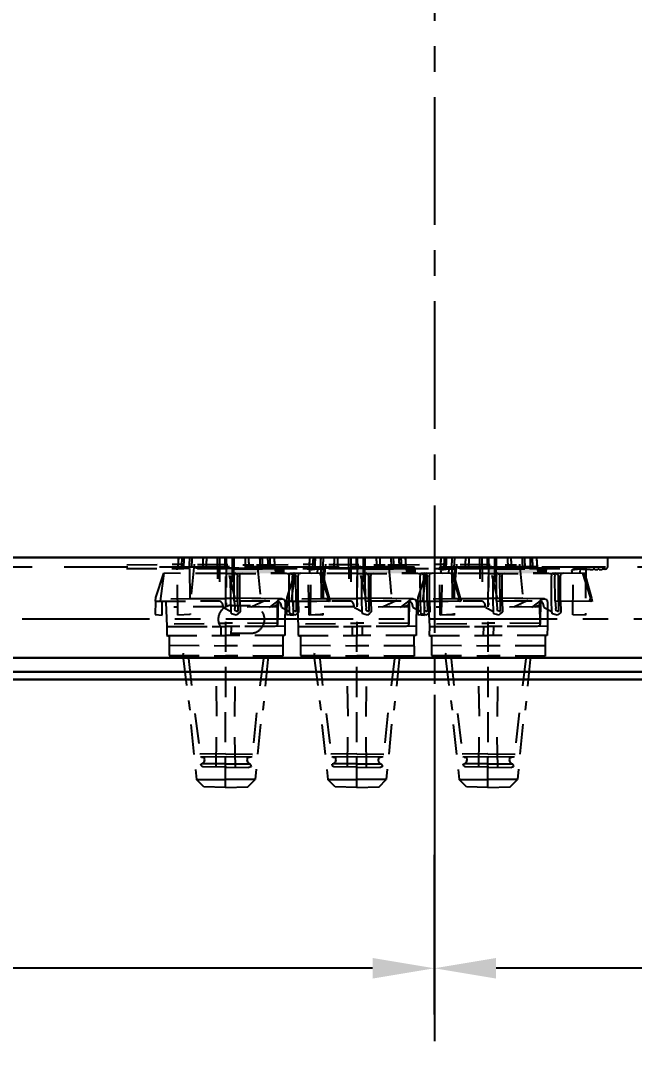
# Model space of a CAD drawing. Header units: millimetres. Extents: x 124493 to 133608, y -169944 to -164394.
# Drawn here: x 126379 to 126776, y -168927 to -168260 of the extents above; entities that cross this region are included whole.
import ezdxf

# ---------------------------------------------------------------- set-up
doc = ezdxf.new("R2010")
doc.units = ezdxf.units.MM
doc.header["$LTSCALE"] = 13
for name, pattern in [('CENTERX2', [101.6, 63.5, -12.7, 12.7, -12.7]), ('DASHED', [0.75, 0.5, -0.25]), ('HIDDEN', [9.525, 6.35, -3.175])]:
    doc.linetypes.add(name, pattern=pattern)
for name, color, linetype in [('1', 4, 'Continuous'), ('粗实线', 4, 'Continuous'), ('细实线', 2, 'Continuous'), ('虚线', 6, 'HIDDEN'), ('铁心虚线', 1, 'DASHED')]:
    doc.layers.add(name, color=color, linetype=linetype)
doc.layers.add('标注、文本', color=3, linetype='Continuous', lineweight=25)
doc.styles.get("Standard").update_dxf_attribs({"font": 'gbenor.shx', "bigfont": 'gbcbig.shx'})
doc.dimstyles.new('1-15', dxfattribs={"dimscale": 20, "dimtxt": 3.5, "dimasz": 2, "dimexe": 1.5, "dimexo": 0.5, "dimgap": 0.5, "dimtad": 1, "dimtoh": 1, "dimdec": 1, "dimdsep": 46, "dimtxsty": 'Standard', "dimcen": 2.5, "dimclrd": 3, "dimclre": 3, "dimclrt": 3, "dimadec": 0, "dimazin": 2, "dimtfac": 1, "dimtdec": 1, "dimtmove": 0, "dimatfit": 2, "dimfxl": 1, "dimarcsym": 0})

# ---------------------------------------------------------------- blocks, each defined once
blk = doc.blocks.new('*D531')
at = {"layer": 'Defpoints', "color": 0, "transparency": 16777216}
for p in [(125891.6, -168686.07), (126646.6, -168686.07), (125891.6, -168873)]:
    blk.add_point(p, dxfattribs=at)
at = {"layer": '标注、文本', "color": 3, "lineweight": -2, "transparency": 16777216}
for p, q in [((125891.6, -168696.07), (125891.6, -168903)), ((126646.6, -168696.07), (126646.6, -168903)), ((126606.6, -168873), (125931.6, -168873))]:
    blk.add_line(p, q, dxfattribs=at)
at = {"layer": '标注、文本', "color": 3, "transparency": 16777216}
for points in [[(125931.6, -168866.33), (125931.6, -168879.66), (125891.6, -168873)], [(126606.6, -168866.33), (126606.6, -168879.66), (126646.6, -168873)]]:
    blk.add_solid(points, dxfattribs=at)
at = {"layer": '标注、文本', "color": 3, "transparency": 16777216, "insert": (126269.1, -168828), "char_height": 70, "attachment_point": 5}
blk.add_mtext('750', dxfattribs=at)
blk = doc.blocks.new('*D532')
at = {"layer": 'Defpoints', "color": 0, "transparency": 16777216}
for p in [(126646.6, -168686.07), (127401.58, -168686.14), (126646.59, -168872.98)]:
    blk.add_point(p, dxfattribs=at)
at = {"layer": '标注、文本', "color": 3, "lineweight": -2, "transparency": 16777216}
for p, q in [((126646.6, -168696.07), (126646.58, -168902.98)), ((127401.58, -168696.14), (127401.56, -168903.05)), ((127361.56, -168873.05), (126686.59, -168872.99))]:
    blk.add_line(p, q, dxfattribs=at)
at = {"layer": '标注、文本', "color": 3, "transparency": 16777216}
for points in [[(126686.59, -168866.32), (126686.58, -168879.65), (126646.59, -168872.98)], [(127361.56, -168866.38), (127361.56, -168879.72), (127401.56, -168873.05)]]:
    blk.add_solid(points, dxfattribs=at)
at = {"layer": '标注、文本', "color": 3, "transparency": 16777216, "insert": (127024.08, -168828.02), "char_height": 70, "attachment_point": 5, "rotation": 359.9948}
blk.add_mtext('750', dxfattribs=at)

msp = doc.modelspace()

# ---------------------------------------------------------------- hatches: boundary and pattern name
at = {"layer": '铁心虚线', "ltscale": 3}
h = msp.add_hatch(color=6, dxfattribs=at)
h.dxf.hatch_style = 2
h.paths.add_polyline_path([(126511.29, -168613.97), (126542.62, -168614.02), (126543.42, -168617.48)])
h = msp.add_hatch(color=6, dxfattribs=at)
h.dxf.hatch_style = 2
h.paths.add_polyline_path([(126511.29, -168613.97), (126512.08, -168617.43), (126543.42, -168617.48)])
h = msp.add_hatch(color=6, dxfattribs=at)
h.dxf.hatch_style = 2
h.paths.add_polyline_path([(126542.62, -168614.02), (126548.47, -168614.12), (126549.11, -168616.89)])
h = msp.add_hatch(color=6, dxfattribs=at)
h.dxf.hatch_style = 2
h.paths.add_polyline_path([(126542.62, -168614.02), (126543.42, -168617.48), (126549.11, -168616.89)])
h = msp.add_hatch(color=6, dxfattribs=at)
h.dxf.hatch_style = 2
h.paths.add_polyline_path([(126548.47, -168614.12), (126549.11, -168616.89), (126549.16, -168613.96)])
h = msp.add_hatch(color=6, dxfattribs=at)
h.dxf.hatch_style = 2
h.paths.add_polyline_path([(126596.29, -168613.97), (126627.62, -168614.02), (126628.42, -168617.48)])
h = msp.add_hatch(color=6, dxfattribs=at)
h.dxf.hatch_style = 2
h.paths.add_polyline_path([(126596.29, -168613.97), (126597.08, -168617.43), (126628.42, -168617.48)])
h = msp.add_hatch(color=6, dxfattribs=at)
h.dxf.hatch_style = 2
h.paths.add_polyline_path([(126627.62, -168614.02), (126633.47, -168614.12), (126634.11, -168616.89)])
h = msp.add_hatch(color=6, dxfattribs=at)
h.dxf.hatch_style = 2
h.paths.add_polyline_path([(126627.62, -168614.02), (126628.42, -168617.48), (126634.11, -168616.89)])
h = msp.add_hatch(color=6, dxfattribs=at)
h.dxf.hatch_style = 2
h.paths.add_polyline_path([(126633.47, -168614.12), (126634.11, -168616.89), (126634.16, -168613.96)])
h = msp.add_hatch(color=6, dxfattribs=at)
h.dxf.hatch_style = 2
h.paths.add_polyline_path([(126681.29, -168613.97), (126712.62, -168614.02), (126713.42, -168617.48)])
h = msp.add_hatch(color=6, dxfattribs=at)
h.dxf.hatch_style = 2
h.paths.add_polyline_path([(126681.29, -168613.97), (126682.08, -168617.43), (126713.42, -168617.48)])
h = msp.add_hatch(color=6, dxfattribs=at)
h.dxf.hatch_style = 2
h.paths.add_polyline_path([(126712.62, -168614.02), (126718.47, -168614.12), (126719.11, -168616.89)])
h = msp.add_hatch(color=6, dxfattribs=at)
h.dxf.hatch_style = 2
h.paths.add_polyline_path([(126712.62, -168614.02), (126713.42, -168617.48), (126719.11, -168616.89)])
h = msp.add_hatch(color=6, dxfattribs=at)
h.dxf.hatch_style = 2
h.paths.add_polyline_path([(126718.47, -168614.12), (126719.11, -168616.89), (126719.16, -168613.96)])

# ---------------------------------------------------------------- linework, layer by layer
at = {"layer": '1', "color": 1, "linetype": 'CENTERX2', "lineweight": -3, "ltscale": 0.1}
for p, q in [((126646.6, -167780.94), (126646.6, -169220.46)), ((127386.6, -168647.12), (125906.6, -168647.12))]:
    msp.add_line(p, q, dxfattribs=at)
at = {"layer": '粗实线', "lineweight": 30}
for p, q in [((125781.6, -168607.12), (127511.6, -168607.12)), ((125906.6, -168672.12), (127511.6, -168672.12))]:
    msp.add_line(p, q, dxfattribs=at)
at = {"layer": '细实线', "color": 4, "lineweight": 30}
for p, q in [((125781.6, -168681.07), (127419.64, -168681.07)), ((125781.6, -168686.07), (127493.64, -168686.07))]:
    msp.add_line(p, q, dxfattribs=at)
at = {"layer": '虚线', "ltscale": 0.5}
msp.add_line((125787.6, -168613.12), (127511.6, -168613.12), dxfattribs=at)
at = {"layer": '铁心虚线', "color": 6, "ltscale": 3}
for p, q in [((126511.3, -168756), (126511.62, -168607.12)), ((126596.3, -168756), (126596.62, -168607.12)), ((126681.3, -168756), (126681.62, -168607.12)), ((126759.08, -168611.12), (126759.08, -168607.12)), ((126759.1, -168612.62), (126759.1, -168607.12)), ((126742.6, -168614.6), (126747.61, -168614.62)), ((126747.61, -168615.17), (126747.61, -168614.62)), ((126749.55, -168615.17), (126747.61, -168615.17)), ((126749.55, -168614.62), (126749.55, -168615.17)), ((126749.55, -168614.62), (126749.55, -168615.17)), ((126750.5, -168614.62), (126749.55, -168614.62)), ((126750.5, -168615.17), (126750.5, -168614.62)), ((126752.44, -168615.17), (126750.5, -168615.17)), ((126753.39, -168614.62), (126752.44, -168614.62)), ((126752.44, -168614.62), (126752.44, -168615.17)), ((126752.44, -168614.62), (126752.44, -168615.17)), ((126753.39, -168615.17), (126753.39, -168614.62)), ((126755.34, -168615.17), (126753.39, -168615.17)), ((126757.1, -168614.62), (126755.34, -168614.62)), ((126755.34, -168614.62), (126755.34, -168615.17)), ((126515.6, -168638.12), (126527.6, -168638.12)), ((126515.6, -168656.12), (126527.6, -168656.12))]:
    msp.add_line(p, q, dxfattribs=at)
for points in [[(126480.78, -168607.12), (126480.49, -168613.07)], [(126506.34, -168620.94), (126506.18, -168607.12)], [(126507.47, -168607.12), (126507.51, -168622.85)], [(126515.56, -168607.12), (126515.59, -168623.17)], [(126516.66, -168621.47), (126516.82, -168607.12)], [(126542.76, -168607.12), (126543.15, -168613.17)], [(126565.78, -168607.12), (126565.49, -168613.07)], [(126591.34, -168620.94), (126591.18, -168607.12)], [(126592.47, -168607.12), (126592.51, -168622.85)], [(126600.56, -168607.12), (126600.59, -168623.17)], [(126601.66, -168621.47), (126601.82, -168607.12)], [(126627.76, -168607.12), (126628.15, -168613.17)], [(126650.78, -168607.12), (126650.49, -168613.07)], [(126676.34, -168620.94), (126676.18, -168607.12)], [(126677.47, -168607.12), (126677.51, -168622.85)], [(126685.56, -168607.12), (126685.59, -168623.17)], [(126686.66, -168621.47), (126686.82, -168607.12)], [(126712.76, -168607.12), (126713.15, -168613.17)], [(126511.29, -168613.97), (126479.95, -168613.92), (126480.49, -168613.07), (126511.82, -168613.12)], [(126491.02, -168611.36), (126488.89, -168633.71)], [(126511.29, -168613.97), (126542.62, -168614.02), (126543.15, -168613.17), (126511.82, -168613.12)], [(126511.39, -168617.59), (126549.11, -168616.89), (126549.16, -168613.96), (126511.29, -168613.97)], [(126515.75, -168614.39), (126544.16, -168614.39)], [(126531.82, -168611.41), (126534, -168633.49)], [(126538.31, -168614.28), (126575.49, -168614.44)], [(126596.29, -168613.97), (126564.95, -168613.92), (126565.49, -168613.07), (126596.82, -168613.12)], [(126570.97, -168616.94), (126571.18, -168614.71), (126565.49, -168615.29), (126565.97, -168617.37)], [(126576.02, -168611.36), (126573.89, -168633.71)], [(126596.29, -168613.97), (126627.62, -168614.02), (126628.15, -168613.17), (126596.82, -168613.12)], [(126596.39, -168617.59), (126634.11, -168616.89), (126634.16, -168613.96), (126596.29, -168613.97)], [(126600.75, -168614.39), (126629.16, -168614.39)], [(126616.82, -168611.41), (126619, -168633.49)], [(126623.31, -168614.28), (126660.49, -168614.44)], [(126681.29, -168613.97), (126649.95, -168613.92), (126650.49, -168613.07), (126681.82, -168613.12)], [(126655.97, -168616.94), (126656.18, -168614.71), (126650.49, -168615.29), (126650.97, -168617.37)], [(126661.02, -168611.36), (126658.89, -168633.71)], [(126681.29, -168613.97), (126712.62, -168614.02), (126713.15, -168613.17), (126681.82, -168613.12)], [(126681.39, -168617.59), (126719.11, -168616.89), (126719.16, -168613.96), (126681.29, -168613.97)], [(126685.75, -168614.39), (126714.16, -168614.39)], [(126701.82, -168611.41), (126704, -168633.49)], [(126708.31, -168614.28), (126745.49, -168614.44)], [(126740.97, -168616.94), (126741.18, -168614.71), (126735.49, -168615.29), (126735.97, -168617.37)], [(126465.97, -168635.36), (126466.18, -168633.12), (126471.28, -168617.38)], [(126511.39, -168617.59), (126471.28, -168617.38), (126468.89, -168635.41)], [(126511.39, -168617.59), (126550.65, -168617.26), (126552.19, -168617.63), (126552.51, -168619.02)], [(126515.01, -168617.48), (126516.55, -168617.85), (126516.87, -168619.23)], [(126517.08, -168617), (126518.79, -168618.06), (126519.11, -168619.45)], [(126520.49, -168619.13), (126520.86, -168617.58), (126522.24, -168617.27)], [(126550.65, -168617.26), (126552.88, -168617.48), (126554.43, -168617.85), (126554.75, -168619.23)], [(126550.97, -168635.36), (126551.18, -168633.12), (126556.28, -168617.38)], [(126560.12, -168617.26), (126552.88, -168617.48)], [(126596.39, -168617.59), (126556.28, -168617.38), (126553.89, -168635.41)], [(126554.96, -168617), (126556.66, -168618.06), (126556.98, -168619.44)], [(126558.36, -168619.12), (126558.74, -168617.58), (126560.12, -168617.26)], [(126572.51, -168617.31), (126577.57, -168632.9), (126577.35, -168635.13)], [(126573.9, -168616.99), (126578.42, -168633.43), (126578.9, -168635.51), (126576.66, -168635.29)], [(126596.39, -168617.59), (126635.65, -168617.26), (126637.19, -168617.63), (126637.51, -168619.02)], [(126600.01, -168617.48), (126601.55, -168617.85), (126601.87, -168619.23)], [(126602.08, -168617), (126603.79, -168618.06), (126604.11, -168619.45)], [(126605.49, -168619.13), (126605.86, -168617.58), (126607.24, -168617.27)], [(126635.65, -168617.26), (126637.88, -168617.48), (126639.43, -168617.85), (126639.75, -168619.23)], [(126635.97, -168635.36), (126636.18, -168633.12), (126641.28, -168617.38)], [(126645.12, -168617.26), (126637.88, -168617.48)], [(126681.39, -168617.59), (126641.28, -168617.38), (126638.89, -168635.41)], [(126639.96, -168617), (126641.66, -168618.06), (126641.98, -168619.44)], [(126643.36, -168619.12), (126643.74, -168617.58), (126645.12, -168617.26)], [(126657.51, -168617.31), (126662.57, -168632.9), (126662.35, -168635.13)], [(126658.9, -168616.99), (126663.42, -168633.43), (126663.9, -168635.51), (126661.66, -168635.29)], [(126681.39, -168617.59), (126720.65, -168617.26), (126722.19, -168617.63), (126722.51, -168619.02)], [(126685.01, -168617.48), (126686.55, -168617.85), (126686.87, -168619.23)], [(126687.08, -168617), (126688.79, -168618.06), (126689.11, -168619.45)], [(126690.49, -168619.13), (126690.86, -168617.58), (126692.24, -168617.27)], [(126720.65, -168617.26), (126722.88, -168617.48), (126724.43, -168617.85), (126724.75, -168619.23)], [(126730.12, -168617.26), (126722.88, -168617.48)], [(126724.96, -168617), (126726.66, -168618.06), (126726.98, -168619.44)], [(126728.36, -168619.12), (126728.74, -168617.58), (126730.12, -168617.26)], [(126742.51, -168617.31), (126747.57, -168632.9), (126747.35, -168635.13)], [(126743.9, -168616.99), (126748.42, -168633.43), (126748.9, -168635.51), (126746.66, -168635.29)], [(126465.97, -168635.36), (126465.81, -168644.13), (126470.28, -168644.56), (126470.27, -168635.09)], [(126488.89, -168633.71), (126511.45, -168633.6)], [(126544.8, -168636.09), (126545.86, -168634.39), (126547.94, -168633.91), (126549.48, -168634.28), (126549.96, -168636.36), (126549.85, -168651.68), (126549.75, -168657.53), (126511.18, -168657.69)], [(126520.54, -168635.14), (126545.33, -168635.24), (126545.07, -168649.87), (126544.69, -168651.41), (126543.31, -168651.73), (126511.29, -168651.84)], [(126520.54, -168635.14), (126545.33, -168635.24), (126546.18, -168635.77), (126547.19, -168637)], [(126520.54, -168635.14), (126520.76, -168642.37)], [(126550.97, -168635.36), (126550.81, -168644.13), (126555.28, -168644.56), (126555.27, -168635.09)], [(126558.42, -168635.14), (126558.63, -168642.37)], [(126573.89, -168633.71), (126596.45, -168633.6)], [(126629.8, -168636.09), (126630.86, -168634.39), (126632.94, -168633.91), (126634.48, -168634.28), (126634.96, -168636.36), (126634.85, -168651.68), (126634.75, -168657.53), (126596.18, -168657.69)], [(126605.54, -168635.14), (126630.33, -168635.24), (126630.07, -168649.87), (126629.69, -168651.41), (126628.31, -168651.73), (126596.29, -168651.84)], [(126605.54, -168635.14), (126630.33, -168635.24), (126631.18, -168635.77), (126632.19, -168637)], [(126605.54, -168635.14), (126605.76, -168642.37)], [(126635.97, -168635.36), (126635.81, -168644.13), (126640.28, -168644.56), (126640.27, -168635.09)], [(126643.42, -168635.14), (126643.63, -168642.37)], [(126658.89, -168633.71), (126681.45, -168633.6)], [(126714.8, -168636.09), (126715.86, -168634.39), (126717.94, -168633.91), (126719.48, -168634.28), (126719.96, -168636.36), (126719.85, -168651.68), (126719.75, -168657.53), (126681.18, -168657.69)], [(126690.54, -168635.14), (126715.33, -168635.24), (126715.07, -168649.87), (126714.69, -168651.41), (126713.31, -168651.73), (126681.29, -168651.84)], [(126690.54, -168635.14), (126715.33, -168635.24), (126716.18, -168635.77), (126717.19, -168637)], [(126690.54, -168635.14), (126690.76, -168642.37)], [(126728.42, -168635.14), (126728.63, -168642.37)], [(126465.97, -168635.36), (126507.46, -168635.25), (126508.31, -168635.78), (126509.32, -168637)], [(126472.67, -168635.99), (126473.41, -168651.85), (126473.31, -168657.7), (126511.18, -168657.69)], [(126509.8, -168639.08), (126477.78, -168639.19)], [(126514.91, -168642.27), (126509.96, -168639.77), (126509.32, -168637)], [(126516.93, -168635.25), (126519.16, -168635.46)], [(126516.93, -168635.25), (126519.16, -168635.46)], [(126519.21, -168642), (126517.67, -168641.63), (126517.35, -168640.25)], [(126545.12, -168637.48), (126545.33, -168635.24), (126544.75, -168639.02), (126520.81, -168639.45)], [(126552.78, -168642.26), (126547.83, -168639.76), (126547.19, -168637)], [(126550.97, -168635.36), (126592.46, -168635.25), (126593.31, -168635.78), (126594.32, -168637)], [(126557.09, -168642), (126555.55, -168641.63), (126555.23, -168640.24)], [(126557.67, -168635.99), (126558.41, -168651.85), (126558.31, -168657.7), (126596.18, -168657.69)], [(126594.8, -168639.08), (126562.78, -168639.19)], [(126599.91, -168642.27), (126594.96, -168639.77), (126594.32, -168637)], [(126601.93, -168635.25), (126604.16, -168635.46)], [(126601.93, -168635.25), (126604.16, -168635.46)], [(126604.21, -168642), (126602.67, -168641.63), (126602.35, -168640.25)], [(126630.12, -168637.48), (126630.33, -168635.24), (126629.75, -168639.02), (126605.81, -168639.45)], [(126637.78, -168642.26), (126632.83, -168639.76), (126632.19, -168637)], [(126635.97, -168635.36), (126677.46, -168635.25), (126678.31, -168635.78), (126679.32, -168637)], [(126642.09, -168642), (126640.55, -168641.63), (126640.23, -168640.24)], [(126642.67, -168635.99), (126643.41, -168651.85), (126643.31, -168657.7), (126681.18, -168657.69)], [(126679.8, -168639.08), (126647.78, -168639.19)], [(126684.91, -168642.27), (126679.96, -168639.77), (126679.32, -168637)], [(126686.93, -168635.25), (126689.16, -168635.46)], [(126686.93, -168635.25), (126689.16, -168635.46)], [(126689.21, -168642), (126687.67, -168641.63), (126687.35, -168640.25)], [(126715.12, -168637.48), (126715.33, -168635.24), (126714.75, -168639.02), (126690.81, -168639.45)], [(126722.78, -168642.26), (126717.83, -168639.76), (126717.19, -168637)], [(126727.09, -168642), (126725.55, -168641.63), (126725.23, -168640.24)], [(126518.31, -168644.39), (126516.77, -168644.02), (126515.22, -168643.65), (126514.91, -168642.27)], [(126520.76, -168642.37), (126519.53, -168643.38), (126518.31, -168644.39)], [(126556.18, -168644.39), (126554.64, -168644.02), (126553.1, -168643.65), (126552.78, -168642.26)], [(126558.63, -168642.37), (126558.1, -168643.22), (126556.18, -168644.39)], [(126603.31, -168644.39), (126601.77, -168644.02), (126600.22, -168643.65), (126599.91, -168642.27)], [(126605.76, -168642.37), (126604.53, -168643.38), (126603.31, -168644.39)], [(126641.18, -168644.39), (126639.64, -168644.02), (126638.1, -168643.65), (126637.78, -168642.26)], [(126643.63, -168642.37), (126643.1, -168643.22), (126641.18, -168644.39)], [(126688.31, -168644.39), (126686.77, -168644.02), (126685.22, -168643.65), (126684.91, -168642.27)], [(126690.76, -168642.37), (126689.53, -168643.38), (126688.31, -168644.39)], [(126726.18, -168644.39), (126724.64, -168644.02), (126723.1, -168643.65), (126722.78, -168642.26)], [(126728.63, -168642.37), (126728.1, -168643.22), (126726.18, -168644.39)], [(126473.31, -168657.7), (126474.85, -168658.07), (126474.8, -168670.46), (126511.29, -168670.78)], [(126548.37, -168657.85), (126548.47, -168670.94), (126511.29, -168670.78)], [(126558.31, -168657.7), (126559.85, -168658.07), (126559.8, -168670.46), (126596.29, -168670.78)], [(126633.37, -168657.85), (126633.47, -168670.94), (126596.29, -168670.78)], [(126643.31, -168657.7), (126644.85, -168658.07), (126644.8, -168670.46), (126681.29, -168670.78)], [(126718.37, -168657.85), (126718.47, -168670.94), (126681.29, -168670.78)], [(126474.75, -168663.92), (126511.24, -168664.24)], [(126559.75, -168663.92), (126596.24, -168664.24)], [(126644.75, -168663.92), (126681.24, -168664.24)], [(126483.95, -168669.08), (126483.58, -168670.62), (126488.1, -168706)], [(126539, -168670.94), (126535.44, -168705.99)], [(126568.95, -168669.08), (126568.58, -168670.62), (126573.1, -168706)], [(126624, -168670.94), (126620.44, -168705.99)], [(126653.95, -168669.08), (126653.58, -168670.62), (126658.1, -168706)], [(126709, -168670.94), (126705.44, -168705.99)], [(126505.76, -168709.93), (126505.33, -168685.99)], [(126517.46, -168710.14), (126517.73, -168686.05)], [(126590.76, -168709.93), (126590.33, -168685.99)], [(126602.46, -168710.14), (126602.73, -168686.05)], [(126675.76, -168709.93), (126675.33, -168685.99)], [(126687.46, -168710.14), (126687.73, -168686.05)], [(126491.51, -168708.12), (126495.13, -168736.42)], [(126531.45, -168707.64), (126528.53, -168735.99)], [(126576.51, -168708.12), (126580.13, -168736.42)], [(126616.45, -168707.64), (126613.53, -168735.99)], [(126661.51, -168708.12), (126665.13, -168736.42)], [(126701.45, -168707.64), (126698.53, -168735.99)], [(126533.9, -168715.09), (126530.5, -168750.84), (126511.56, -168750.84)], [(126618.9, -168715.09), (126615.5, -168750.84), (126596.56, -168750.84)], [(126703.9, -168715.09), (126700.5, -168750.84), (126681.56, -168750.84)], [(126488.79, -168715.31), (126492.63, -168750.84), (126511.56, -168750.84)], [(126505.34, -168742.81), (126505.6, -168718.71)], [(126517.73, -168742.86), (126517.31, -168718.92)], [(126573.79, -168715.31), (126577.63, -168750.84), (126596.56, -168750.84)], [(126590.34, -168742.81), (126590.6, -168718.71)], [(126602.73, -168742.86), (126602.31, -168718.92)], [(126658.79, -168715.31), (126662.63, -168750.84), (126681.56, -168750.84)], [(126675.34, -168742.81), (126675.6, -168718.71)], [(126687.73, -168742.86), (126687.31, -168718.92)], [(126495.55, -168741.42), (126495.39, -168740.73), (126496.08, -168740.57)], [(126511.88, -168742.75), (126496.56, -168742.65), (126495.71, -168742.12), (126495.55, -168741.42)], [(126495.82, -168736.26), (126497.36, -168736.64), (126497.68, -168738.02), (126497.31, -168739.56), (126496.08, -168740.57)], [(126526.72, -168740.78), (126525.71, -168739.56), (126525.39, -168738.18), (126525.77, -168736.63), (126527.84, -168736.15)], [(126526.72, -168740.78), (126527.57, -168741.31), (126527.73, -168742.01)], [(126580.55, -168741.42), (126580.39, -168740.73), (126581.08, -168740.57)], [(126596.88, -168742.75), (126581.56, -168742.65), (126580.71, -168742.12), (126580.55, -168741.42)], [(126580.82, -168736.26), (126582.36, -168736.64), (126582.68, -168738.02), (126582.31, -168739.56), (126581.08, -168740.57)], [(126611.72, -168740.78), (126610.71, -168739.56), (126610.39, -168738.18), (126610.77, -168736.63), (126612.84, -168736.15)], [(126611.72, -168740.78), (126612.57, -168741.31), (126612.73, -168742.01)], [(126665.55, -168741.42), (126665.39, -168740.73), (126666.08, -168740.57)], [(126681.88, -168742.75), (126666.56, -168742.65), (126665.71, -168742.12), (126665.55, -168741.42)], [(126665.82, -168736.26), (126667.36, -168736.64), (126667.68, -168738.02), (126667.31, -168739.56), (126666.08, -168740.57)], [(126696.72, -168740.78), (126695.71, -168739.56), (126695.39, -168738.18), (126695.77, -168736.63), (126697.84, -168736.15)], [(126696.72, -168740.78), (126697.57, -168741.31), (126697.73, -168742.01)], [(126527.73, -168742.01), (126527.89, -168742.7), (126526.51, -168743.02)], [(126612.73, -168742.01), (126612.89, -168742.7), (126611.51, -168743.02)], [(126697.73, -168742.01), (126697.89, -168742.7), (126696.51, -168743.02)], [(126511.3, -168756), (126497.36, -168755.57), (126492.63, -168750.84)], [(126511.3, -168756), (126525.77, -168755.57), (126530.5, -168750.84)], [(126596.3, -168756), (126582.36, -168755.57), (126577.63, -168750.84)], [(126596.3, -168756), (126610.77, -168755.57), (126615.5, -168750.84)], [(126681.3, -168756), (126667.36, -168755.57), (126662.63, -168750.84)], [(126681.3, -168756), (126695.77, -168755.57), (126700.5, -168750.84)]]:
    msp.add_lwpolyline(points, dxfattribs=at)
for points in [[(126488.04, -168614.24), (126488.36, -168644.03), (126480.44, -168644.4), (126479.95, -168613.92)], [(126573.04, -168614.24), (126573.36, -168644.03), (126565.44, -168644.4), (126564.95, -168613.92)], [(126574.64, -168613.91), (126574.43, -168644.55), (126566.34, -168644.23), (126566.71, -168614.28)], [(126658.04, -168614.24), (126658.36, -168644.03), (126650.44, -168644.4), (126649.95, -168613.92)], [(126659.64, -168613.91), (126659.43, -168644.55), (126651.34, -168644.23), (126651.71, -168614.28)], [(126744.64, -168613.91), (126744.43, -168644.55), (126736.34, -168644.23), (126736.71, -168614.28)]]:
    msp.add_lwpolyline(points, close=True, dxfattribs=at)
for centre, radius, start, end in [((126757.1, -168612.62), 2, 270, 0), ((126757.1, -168612.62), 2, 270, 0), ((126515.6, -168647.12), 9, 90, 270), ((126527.6, -168647.12), 9, 270, 90)]:
    msp.add_arc(centre, radius, start, end, dxfattribs=at)
for points in [[(126480.78, -168607.12), (126480.6, -168610.69), (126480.49, -168613.07), (126480.49, -168613.07)], [(126483.1, -168607.12), (126482.87, -168610.82), (126482.72, -168613.28), (126482.72, -168613.28)], [(126484.39, -168607.12), (126484.22, -168610.63), (126484.1, -168612.96), (126484.1, -168612.96)], [(126488, -168607.12), (126487.83, -168610.57), (126487.72, -168612.85), (126487.72, -168612.85)], [(126489.64, -168607.12), (126489.41, -168610.79), (126489.26, -168613.23), (126489.26, -168613.23)], [(126496.79, -168607.12), (126496.61, -168610.66), (126496.5, -168613.01), (126496.5, -168613.01)], [(126499, -168607.12), (126498.84, -168610.79), (126498.73, -168613.22), (126498.73, -168613.22)], [(126511.13, -168613.28), (126511.13, -168613.28), (126511.13, -168610.52), (126511.13, -168607.12)], [(126511.66, -168607.12), (126511.68, -168616.38), (126511.71, -168637.91), (126511.71, -168637.91)], [(126511.82, -168613.12), (126511.82, -168613.12), (126511.82, -168610.45), (126511.82, -168607.12)], [(126523.93, -168607.12), (126524.1, -168610.75), (126524.21, -168613.17), (126524.21, -168613.17)], [(126526.15, -168607.12), (126526.33, -168610.87), (126526.45, -168613.38), (126526.45, -168613.38)], [(126533.4, -168607.12), (126533.57, -168610.75), (126533.68, -168613.17), (126533.68, -168613.17)], [(126534.92, -168607.12), (126535.1, -168610.96), (126535.22, -168613.54), (126535.22, -168613.54)], [(126538.54, -168607.12), (126538.72, -168610.9), (126538.84, -168613.43), (126538.84, -168613.43)], [(126539.94, -168607.12), (126540.11, -168610.72), (126540.22, -168613.11), (126540.22, -168613.11)], [(126542.76, -168607.12), (126542.99, -168610.75), (126543.15, -168613.17), (126543.15, -168613.17)], [(126565.78, -168607.12), (126565.6, -168610.69), (126565.49, -168613.07), (126565.49, -168613.07)], [(126568.1, -168607.12), (126567.87, -168610.82), (126567.72, -168613.28), (126567.72, -168613.28)], [(126569.39, -168607.12), (126569.22, -168610.63), (126569.1, -168612.96), (126569.1, -168612.96)], [(126573, -168607.12), (126572.83, -168610.57), (126572.72, -168612.85), (126572.72, -168612.85)], [(126574.64, -168607.12), (126574.41, -168610.79), (126574.26, -168613.23), (126574.26, -168613.23)], [(126581.79, -168607.12), (126581.61, -168610.66), (126581.5, -168613.01), (126581.5, -168613.01)], [(126584, -168607.12), (126583.84, -168610.79), (126583.73, -168613.22), (126583.73, -168613.22)], [(126596.13, -168613.28), (126596.13, -168613.28), (126596.13, -168610.52), (126596.13, -168607.12)], [(126596.66, -168607.12), (126596.68, -168616.38), (126596.71, -168637.91), (126596.71, -168637.91)], [(126596.82, -168613.12), (126596.82, -168613.12), (126596.82, -168610.45), (126596.82, -168607.12)], [(126608.93, -168607.12), (126609.1, -168610.75), (126609.21, -168613.17), (126609.21, -168613.17)], [(126611.15, -168607.12), (126611.33, -168610.87), (126611.45, -168613.38), (126611.45, -168613.38)], [(126618.4, -168607.12), (126618.57, -168610.75), (126618.68, -168613.17), (126618.68, -168613.17)], [(126619.92, -168607.12), (126620.1, -168610.96), (126620.22, -168613.54), (126620.22, -168613.54)], [(126623.54, -168607.12), (126623.72, -168610.9), (126623.84, -168613.43), (126623.84, -168613.43)], [(126624.94, -168607.12), (126625.11, -168610.72), (126625.22, -168613.11), (126625.22, -168613.11)], [(126627.76, -168607.12), (126627.99, -168610.75), (126628.15, -168613.17), (126628.15, -168613.17)], [(126650.78, -168607.12), (126650.6, -168610.69), (126650.49, -168613.07), (126650.49, -168613.07)], [(126653.1, -168607.12), (126652.87, -168610.82), (126652.72, -168613.28), (126652.72, -168613.28)], [(126654.39, -168607.12), (126654.22, -168610.63), (126654.1, -168612.96), (126654.1, -168612.96)], [(126658, -168607.12), (126657.83, -168610.57), (126657.72, -168612.85), (126657.72, -168612.85)], [(126659.64, -168607.12), (126659.41, -168610.79), (126659.26, -168613.23), (126659.26, -168613.23)], [(126666.79, -168607.12), (126666.61, -168610.66), (126666.5, -168613.01), (126666.5, -168613.01)], [(126669, -168607.12), (126668.84, -168610.79), (126668.73, -168613.22), (126668.73, -168613.22)], [(126681.13, -168613.28), (126681.13, -168613.28), (126681.13, -168610.52), (126681.13, -168607.12)], [(126681.66, -168607.12), (126681.68, -168616.38), (126681.71, -168637.91), (126681.71, -168637.91)], [(126681.82, -168613.12), (126681.82, -168613.12), (126681.82, -168610.45), (126681.82, -168607.12)], [(126693.93, -168607.12), (126694.1, -168610.75), (126694.21, -168613.17), (126694.21, -168613.17)], [(126696.15, -168607.12), (126696.33, -168610.87), (126696.45, -168613.38), (126696.45, -168613.38)], [(126703.4, -168607.12), (126703.57, -168610.75), (126703.68, -168613.17), (126703.68, -168613.17)], [(126704.92, -168607.12), (126705.1, -168610.96), (126705.22, -168613.54), (126705.22, -168613.54)], [(126708.54, -168607.12), (126708.72, -168610.9), (126708.84, -168613.43), (126708.84, -168613.43)], [(126709.94, -168607.12), (126710.11, -168610.72), (126710.22, -168613.11), (126710.22, -168613.11)], [(126712.76, -168607.12), (126712.99, -168610.75), (126713.15, -168613.17), (126713.15, -168613.17)], [(126447.24, -168614.19), (126447.24, -168614.19), (126484.42, -168614.34), (126484.42, -168614.34)], [(126447.45, -168611.95), (126447.45, -168611.95), (126484.47, -168611.42), (126484.47, -168611.42)], [(126493.2, -168614.5), (126493.2, -168614.5), (126529.53, -168614.13), (126529.53, -168614.13)], [(126493.25, -168611.58), (126493.25, -168611.58), (126529.74, -168611.89), (126529.74, -168611.89)], [(126532.24, -168614.19), (126532.24, -168614.19), (126569.42, -168614.34), (126569.42, -168614.34)], [(126532.45, -168611.95), (126532.45, -168611.95), (126569.47, -168611.42), (126569.47, -168611.42)], [(126578.2, -168614.5), (126578.2, -168614.5), (126614.53, -168614.13), (126614.53, -168614.13)], [(126578.25, -168611.58), (126578.25, -168611.58), (126614.74, -168611.89), (126614.74, -168611.89)], [(126617.24, -168614.19), (126617.24, -168614.19), (126654.42, -168614.34), (126654.42, -168614.34)], [(126617.45, -168611.95), (126617.45, -168611.95), (126654.47, -168611.42), (126654.47, -168611.42)], [(126663.2, -168614.5), (126663.2, -168614.5), (126699.53, -168614.13), (126699.53, -168614.13)], [(126663.25, -168611.58), (126663.25, -168611.58), (126699.74, -168611.89), (126699.74, -168611.89)], [(126513.79, -168618.49), (126513.79, -168618.49), (126517.3, -168633.7), (126517.3, -168633.7)], [(126514.69, -168635.03), (126514.69, -168635.03), (126514.64, -168619.02), (126514.64, -168619.02)], [(126516.93, -168635.25), (126516.93, -168635.25), (126516.87, -168619.23), (126516.87, -168619.23)], [(126519.16, -168635.46), (126519.16, -168635.46), (126519.11, -168619.45), (126519.11, -168619.45)], [(126520.54, -168635.14), (126520.54, -168635.14), (126520.49, -168619.13), (126520.49, -168619.13)], [(126552.57, -168635.03), (126552.57, -168635.03), (126552.51, -168619.02), (126552.51, -168619.02)], [(126554.8, -168635.24), (126554.8, -168635.24), (126554.75, -168619.23), (126554.75, -168619.23)], [(126557.03, -168635.45), (126557.03, -168635.45), (126556.98, -168619.44), (126556.98, -168619.44)], [(126558.42, -168635.14), (126558.42, -168635.14), (126558.36, -168619.12), (126558.36, -168619.12)], [(126560.12, -168617.26), (126560.12, -168617.26), (126573.9, -168616.99), (126573.9, -168616.99)], [(126598.79, -168618.49), (126598.79, -168618.49), (126602.3, -168633.7), (126602.3, -168633.7)], [(126599.69, -168635.03), (126599.69, -168635.03), (126599.64, -168619.02), (126599.64, -168619.02)], [(126601.93, -168635.25), (126601.93, -168635.25), (126601.87, -168619.23), (126601.87, -168619.23)], [(126604.16, -168635.46), (126604.16, -168635.46), (126604.11, -168619.45), (126604.11, -168619.45)], [(126605.54, -168635.14), (126605.54, -168635.14), (126605.49, -168619.13), (126605.49, -168619.13)], [(126637.57, -168635.03), (126637.57, -168635.03), (126637.51, -168619.02), (126637.51, -168619.02)], [(126639.8, -168635.24), (126639.8, -168635.24), (126639.75, -168619.23), (126639.75, -168619.23)], [(126642.03, -168635.45), (126642.03, -168635.45), (126641.98, -168619.44), (126641.98, -168619.44)], [(126643.42, -168635.14), (126643.42, -168635.14), (126643.36, -168619.12), (126643.36, -168619.12)], [(126645.12, -168617.26), (126645.12, -168617.26), (126658.9, -168616.99), (126658.9, -168616.99)], [(126683.79, -168618.49), (126683.79, -168618.49), (126687.3, -168633.7), (126687.3, -168633.7)], [(126684.69, -168635.03), (126684.69, -168635.03), (126684.64, -168619.02), (126684.64, -168619.02)], [(126686.93, -168635.25), (126686.93, -168635.25), (126686.87, -168619.23), (126686.87, -168619.23)], [(126689.16, -168635.46), (126689.16, -168635.46), (126689.11, -168619.45), (126689.11, -168619.45)], [(126690.54, -168635.14), (126690.54, -168635.14), (126690.49, -168619.13), (126690.49, -168619.13)], [(126722.57, -168635.03), (126722.57, -168635.03), (126722.51, -168619.02), (126722.51, -168619.02)], [(126724.8, -168635.24), (126724.8, -168635.24), (126724.75, -168619.23), (126724.75, -168619.23)], [(126727.03, -168635.45), (126727.03, -168635.45), (126726.98, -168619.44), (126726.98, -168619.44)], [(126728.42, -168635.14), (126728.42, -168635.14), (126728.36, -168619.12), (126728.36, -168619.12)], [(126730.12, -168617.26), (126730.12, -168617.26), (126743.9, -168616.99), (126743.9, -168616.99)], [(126475.81, -168633.81), (126475.81, -168633.81), (126511.45, -168633.6), (126511.45, -168633.6)], [(126534, -168633.49), (126534, -168633.49), (126511.45, -168633.6), (126511.45, -168633.6)], [(126547.94, -168633.91), (126547.94, -168633.91), (126511.45, -168633.6), (126511.45, -168633.6)], [(126514.91, -168642.27), (126514.91, -168642.27), (126514.69, -168635.03), (126514.69, -168635.03)], [(126537.25, -168634.92), (126537.25, -168634.92), (126528.04, -168639.23), (126528.04, -168639.23)], [(126547.94, -168633.91), (126547.94, -168633.91), (126547.25, -168634.07), (126547.25, -168634.07)], [(126552.78, -168642.26), (126552.78, -168642.26), (126552.57, -168635.03), (126552.57, -168635.03)], [(126558.42, -168635.14), (126558.42, -168635.14), (126578.9, -168635.51), (126578.9, -168635.51)], [(126560.81, -168633.81), (126560.81, -168633.81), (126596.45, -168633.6), (126596.45, -168633.6)], [(126619, -168633.49), (126619, -168633.49), (126596.45, -168633.6), (126596.45, -168633.6)], [(126632.94, -168633.91), (126632.94, -168633.91), (126596.45, -168633.6), (126596.45, -168633.6)], [(126599.91, -168642.27), (126599.91, -168642.27), (126599.69, -168635.03), (126599.69, -168635.03)], [(126622.25, -168634.92), (126622.25, -168634.92), (126613.04, -168639.23), (126613.04, -168639.23)], [(126632.94, -168633.91), (126632.94, -168633.91), (126632.25, -168634.07), (126632.25, -168634.07)], [(126637.78, -168642.26), (126637.78, -168642.26), (126637.57, -168635.03), (126637.57, -168635.03)], [(126643.42, -168635.14), (126643.42, -168635.14), (126663.9, -168635.51), (126663.9, -168635.51)], [(126645.81, -168633.81), (126645.81, -168633.81), (126681.45, -168633.6), (126681.45, -168633.6)], [(126704, -168633.49), (126704, -168633.49), (126681.45, -168633.6), (126681.45, -168633.6)], [(126717.94, -168633.91), (126717.94, -168633.91), (126681.45, -168633.6), (126681.45, -168633.6)], [(126684.91, -168642.27), (126684.91, -168642.27), (126684.69, -168635.03), (126684.69, -168635.03)], [(126707.25, -168634.92), (126707.25, -168634.92), (126698.04, -168639.23), (126698.04, -168639.23)], [(126717.94, -168633.91), (126717.94, -168633.91), (126717.25, -168634.07), (126717.25, -168634.07)], [(126722.78, -168642.26), (126722.78, -168642.26), (126722.57, -168635.03), (126722.57, -168635.03)], [(126728.42, -168635.14), (126728.42, -168635.14), (126748.9, -168635.51), (126748.9, -168635.51)], [(126516.93, -168635.25), (126516.93, -168635.25), (126517.35, -168640.25), (126517.35, -168640.25)], [(126519.16, -168635.46), (126519.16, -168635.46), (126519.21, -168642), (126519.21, -168642)], [(126533.04, -168638.81), (126533.04, -168638.81), (126532.35, -168638.97), (126532.35, -168638.97)], [(126539.75, -168639.45), (126539.75, -168639.45), (126545.33, -168635.24), (126545.33, -168635.24)], [(126541.82, -168638.97), (126541.82, -168638.97), (126545.12, -168637.48), (126545.12, -168637.48)], [(126544.8, -168636.09), (126544.8, -168636.09), (126544.85, -168652.11), (126544.85, -168652.11)], [(126554.8, -168635.24), (126554.8, -168635.24), (126557.03, -168635.45), (126557.03, -168635.45)], [(126554.8, -168635.24), (126554.8, -168635.24), (126555.23, -168640.24), (126555.23, -168640.24)], [(126557.03, -168635.45), (126557.03, -168635.45), (126557.09, -168642), (126557.09, -168642)], [(126601.93, -168635.25), (126601.93, -168635.25), (126602.35, -168640.25), (126602.35, -168640.25)], [(126604.16, -168635.46), (126604.16, -168635.46), (126604.21, -168642), (126604.21, -168642)], [(126618.04, -168638.81), (126618.04, -168638.81), (126617.35, -168638.97), (126617.35, -168638.97)], [(126624.75, -168639.45), (126624.75, -168639.45), (126630.33, -168635.24), (126630.33, -168635.24)], [(126626.82, -168638.97), (126626.82, -168638.97), (126630.12, -168637.48), (126630.12, -168637.48)], [(126629.8, -168636.09), (126629.8, -168636.09), (126629.85, -168652.11), (126629.85, -168652.11)], [(126639.8, -168635.24), (126639.8, -168635.24), (126642.03, -168635.45), (126642.03, -168635.45)], [(126639.8, -168635.24), (126639.8, -168635.24), (126640.23, -168640.24), (126640.23, -168640.24)], [(126642.03, -168635.45), (126642.03, -168635.45), (126642.09, -168642), (126642.09, -168642)], [(126686.93, -168635.25), (126686.93, -168635.25), (126687.35, -168640.25), (126687.35, -168640.25)], [(126689.16, -168635.46), (126689.16, -168635.46), (126689.21, -168642), (126689.21, -168642)], [(126703.04, -168638.81), (126703.04, -168638.81), (126702.35, -168638.97), (126702.35, -168638.97)], [(126709.75, -168639.45), (126709.75, -168639.45), (126715.33, -168635.24), (126715.33, -168635.24)], [(126711.82, -168638.97), (126711.82, -168638.97), (126715.12, -168637.48), (126715.12, -168637.48)], [(126714.8, -168636.09), (126714.8, -168636.09), (126714.85, -168652.11), (126714.85, -168652.11)], [(126724.8, -168635.24), (126724.8, -168635.24), (126727.03, -168635.45), (126727.03, -168635.45)], [(126724.8, -168635.24), (126724.8, -168635.24), (126725.23, -168640.24), (126725.23, -168640.24)], [(126727.03, -168635.45), (126727.03, -168635.45), (126727.09, -168642), (126727.09, -168642)], [(126519.21, -168642), (126519.21, -168642), (126518.52, -168642.16), (126518.52, -168642.16)], [(126557.09, -168642), (126557.09, -168642), (126556.4, -168642.16), (126556.4, -168642.16)], [(126604.21, -168642), (126604.21, -168642), (126603.52, -168642.16), (126603.52, -168642.16)], [(126642.09, -168642), (126642.09, -168642), (126641.4, -168642.16), (126641.4, -168642.16)], [(126689.21, -168642), (126689.21, -168642), (126688.52, -168642.16), (126688.52, -168642.16)], [(126727.09, -168642), (126727.09, -168642), (126726.4, -168642.16), (126726.4, -168642.16)], [(126473.41, -168651.85), (126473.41, -168651.85), (126511.29, -168651.84), (126511.29, -168651.84)], [(126478.1, -168650.04), (126478.1, -168650.04), (126511.5, -168649.61), (126511.5, -168649.61)], [(126479.96, -168651.79), (126479.96, -168651.79), (126511.29, -168651.84), (126511.29, -168651.84)], [(126508.36, -168651.79), (126508.36, -168651.79), (126508.26, -168657.64), (126508.26, -168657.64)], [(126549.85, -168651.68), (126549.85, -168651.68), (126511.29, -168651.84), (126511.29, -168651.84)], [(126545.07, -168649.87), (126545.07, -168649.87), (126511.5, -168649.61), (126511.5, -168649.61)], [(126514.91, -168651.74), (126514.91, -168651.74), (126514.8, -168657.59), (126514.8, -168657.59)], [(126558.41, -168651.85), (126558.41, -168651.85), (126596.29, -168651.84), (126596.29, -168651.84)], [(126563.1, -168650.04), (126563.1, -168650.04), (126596.5, -168649.61), (126596.5, -168649.61)], [(126564.96, -168651.79), (126564.96, -168651.79), (126596.29, -168651.84), (126596.29, -168651.84)], [(126593.36, -168651.79), (126593.36, -168651.79), (126593.26, -168657.64), (126593.26, -168657.64)], [(126634.85, -168651.68), (126634.85, -168651.68), (126596.29, -168651.84), (126596.29, -168651.84)], [(126630.07, -168649.87), (126630.07, -168649.87), (126596.5, -168649.61), (126596.5, -168649.61)], [(126599.91, -168651.74), (126599.91, -168651.74), (126599.8, -168657.59), (126599.8, -168657.59)], [(126643.41, -168651.85), (126643.41, -168651.85), (126681.29, -168651.84), (126681.29, -168651.84)], [(126648.1, -168650.04), (126648.1, -168650.04), (126681.5, -168649.61), (126681.5, -168649.61)], [(126649.96, -168651.79), (126649.96, -168651.79), (126681.29, -168651.84), (126681.29, -168651.84)], [(126678.36, -168651.79), (126678.36, -168651.79), (126678.26, -168657.64), (126678.26, -168657.64)], [(126719.85, -168651.68), (126719.85, -168651.68), (126681.29, -168651.84), (126681.29, -168651.84)], [(126715.07, -168649.87), (126715.07, -168649.87), (126681.5, -168649.61), (126681.5, -168649.61)], [(126684.91, -168651.74), (126684.91, -168651.74), (126684.8, -168657.59), (126684.8, -168657.59)], [(126548.42, -168664.39), (126548.42, -168664.39), (126511.24, -168664.24), (126511.24, -168664.24)], [(126633.42, -168664.39), (126633.42, -168664.39), (126596.24, -168664.24), (126596.24, -168664.24)], [(126718.42, -168664.39), (126718.42, -168664.39), (126681.24, -168664.24), (126681.24, -168664.24)], [(126487.19, -168670.52), (126487.19, -168670.52), (126490.12, -168698.97), (126490.12, -168698.97)], [(126536.08, -168670.88), (126536.08, -168670.88), (126532.46, -168699.4), (126532.46, -168699.4)], [(126572.19, -168670.52), (126572.19, -168670.52), (126575.12, -168698.97), (126575.12, -168698.97)], [(126621.08, -168670.88), (126621.08, -168670.88), (126617.46, -168699.4), (126617.46, -168699.4)], [(126657.19, -168670.52), (126657.19, -168670.52), (126660.12, -168698.97), (126660.12, -168698.97)], [(126706.08, -168670.88), (126706.08, -168670.88), (126702.46, -168699.4), (126702.46, -168699.4)], [(126511.35, -168734.13), (126511.35, -168734.13), (126494.65, -168734.35), (126494.65, -168734.35)], [(126511.35, -168734.13), (126511.35, -168734.13), (126528.9, -168734.45), (126528.9, -168734.45)], [(126596.35, -168734.13), (126596.35, -168734.13), (126579.65, -168734.35), (126579.65, -168734.35)], [(126596.35, -168734.13), (126596.35, -168734.13), (126613.9, -168734.45), (126613.9, -168734.45)], [(126681.35, -168734.13), (126681.35, -168734.13), (126664.65, -168734.35), (126664.65, -168734.35)], [(126681.35, -168734.13), (126681.35, -168734.13), (126698.9, -168734.45), (126698.9, -168734.45)], [(126495.55, -168741.42), (126495.55, -168741.42), (126494.86, -168741.58), (126494.86, -168741.58)], [(126511.83, -168736.21), (126511.83, -168736.21), (126495.13, -168736.42), (126495.13, -168736.42)], [(126511.4, -168740.68), (126511.4, -168740.68), (126496.08, -168740.57), (126496.08, -168740.57)], [(126511.4, -168740.68), (126511.4, -168740.68), (126527.42, -168740.62), (126527.42, -168740.62)], [(126511.83, -168736.21), (126511.83, -168736.21), (126528.53, -168735.99), (126528.53, -168735.99)], [(126580.55, -168741.42), (126580.55, -168741.42), (126579.86, -168741.58), (126579.86, -168741.58)], [(126596.83, -168736.21), (126596.83, -168736.21), (126580.13, -168736.42), (126580.13, -168736.42)], [(126596.4, -168740.68), (126596.4, -168740.68), (126581.08, -168740.57), (126581.08, -168740.57)], [(126596.4, -168740.68), (126596.4, -168740.68), (126612.42, -168740.62), (126612.42, -168740.62)], [(126596.83, -168736.21), (126596.83, -168736.21), (126613.53, -168735.99), (126613.53, -168735.99)], [(126665.55, -168741.42), (126665.55, -168741.42), (126664.86, -168741.58), (126664.86, -168741.58)], [(126681.83, -168736.21), (126681.83, -168736.21), (126665.13, -168736.42), (126665.13, -168736.42)], [(126681.4, -168740.68), (126681.4, -168740.68), (126666.08, -168740.57), (126666.08, -168740.57)], [(126681.4, -168740.68), (126681.4, -168740.68), (126697.42, -168740.62), (126697.42, -168740.62)], [(126681.83, -168736.21), (126681.83, -168736.21), (126698.53, -168735.99), (126698.53, -168735.99)], [(126511.88, -168742.75), (126511.88, -168742.75), (126526.51, -168743.02), (126526.51, -168743.02)], [(126596.88, -168742.75), (126596.88, -168742.75), (126611.51, -168743.02), (126611.51, -168743.02)], [(126681.88, -168742.75), (126681.88, -168742.75), (126696.51, -168743.02), (126696.51, -168743.02)]]:
    msp.add_open_spline(points, degree=3, dxfattribs=at)

# ---------------------------------------------------------------- dimensions: what is measured, and where the dimension line sits
at = {"layer": '标注、文本'}
dim = msp.add_linear_dim(base=(125891.6, -168873), p1=(126646.6, -168686.07), p2=(125891.6, -168686.07), text='750', dimstyle='1-15', dxfattribs=at)
dim.commit()
dim.dimension.update_dxf_attribs({"geometry": '*D531', "text_midpoint": (126269.1, -168828)})
dim = msp.add_aligned_dim(p1=(127401.58, -168686.14), p2=(126646.6, -168686.07), distance=186.91, text='750', dimstyle='1-15', dxfattribs=at)
dim.commit()
dim.dimension.update_dxf_attribs({"geometry": '*D532', "text_midpoint": (127024.08, -168828.02)})

doc.saveas('drawing.dxf')
